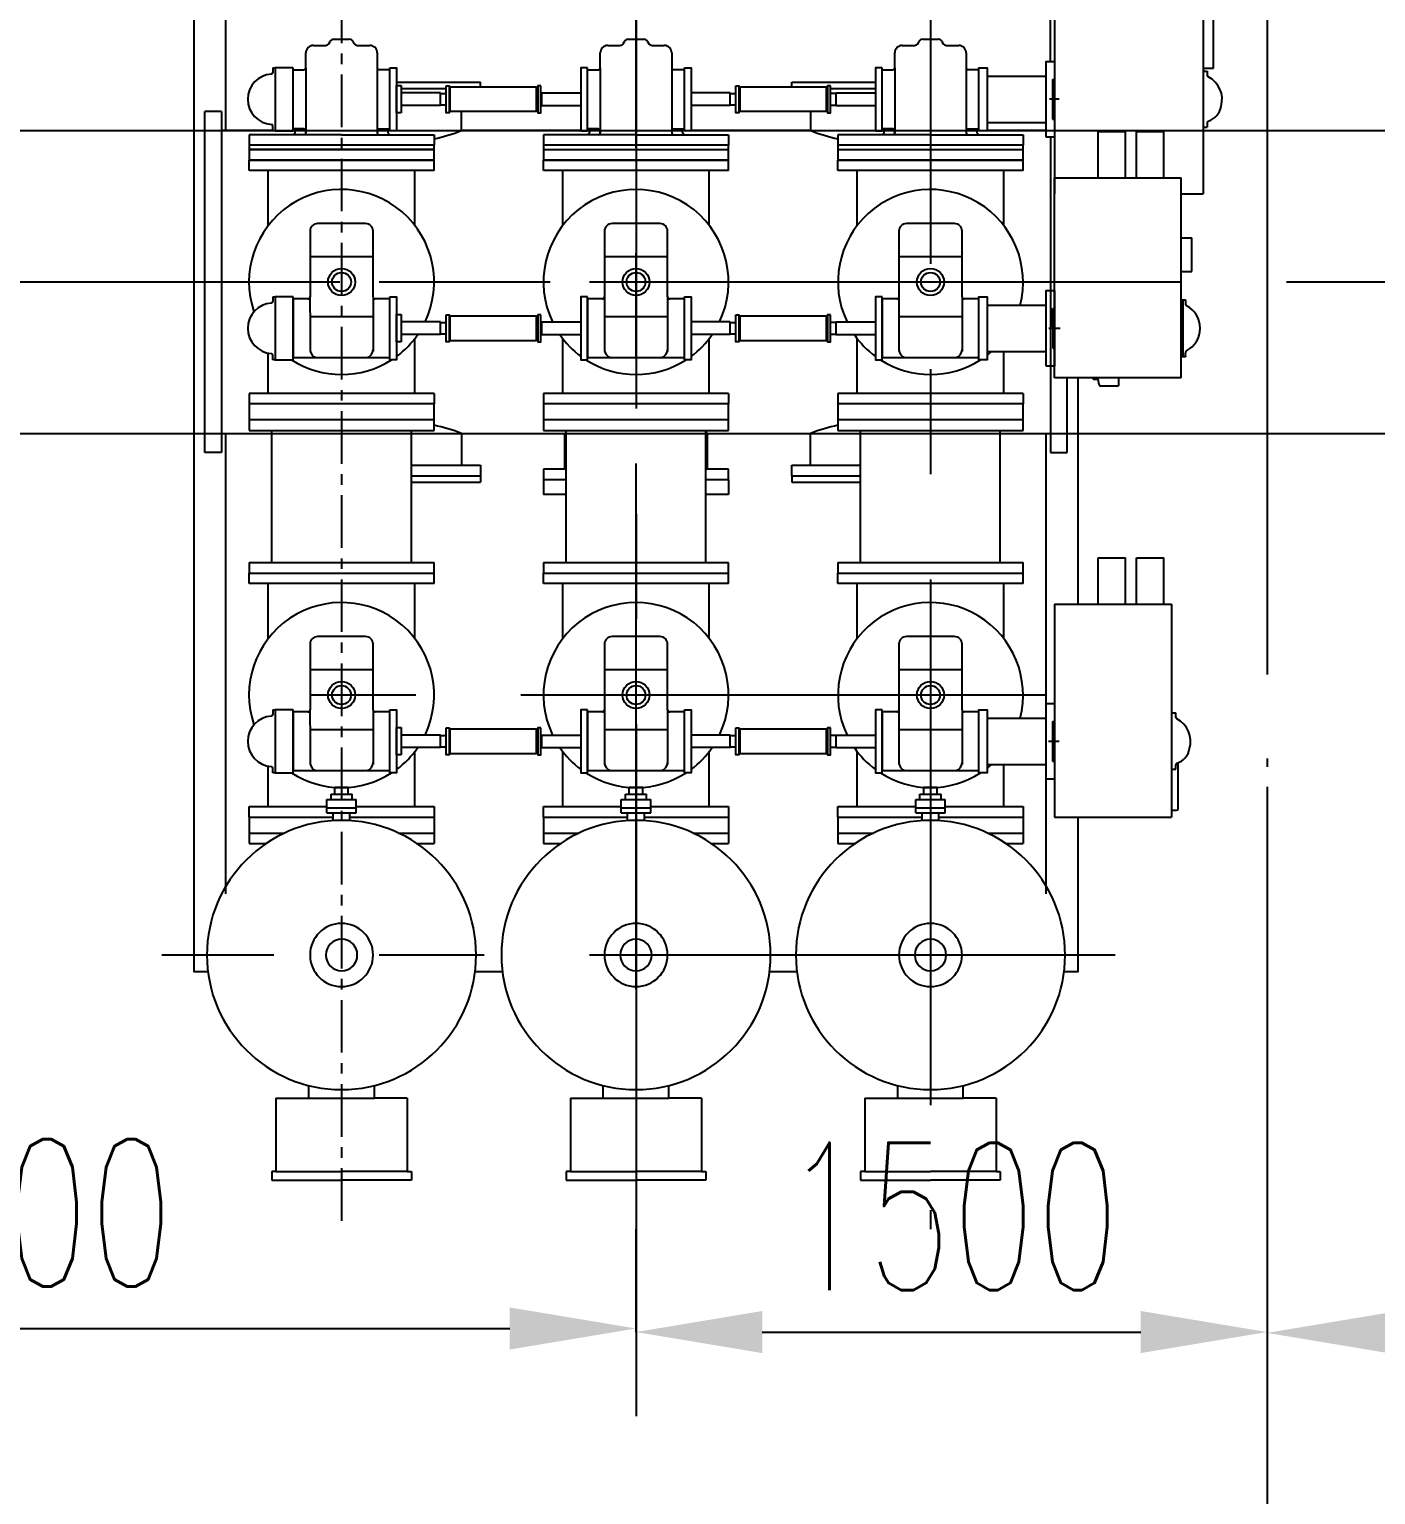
# Model space of a CAD drawing. Extents: x -61205 to 26665, y -81742 to 98141.
# Drawn here: x -16101 to -12901, y 62445 to 65928 of the extents above; entities that cross this region are included whole.
import ezdxf

# ---------------------------------------------------------------- set-up
doc = ezdxf.new("R2010")
doc.units = 0
doc.header["$LTSCALE"] = 1000
doc.header["$MEASUREMENT"] = 0
for name, pattern in [('CENTER', [2, 1.25, -0.25, 0.25, -0.25]), ('CENTER2', [1.125, 0.75, -0.125, 0.125, -0.125]), ('DOTE', [2.42, 2, -0.2, 0.02, -0.2]), ('G', [2, 1.25, -0.25, 0.25, -0.25])]:
    doc.linetypes.add(name, pattern=pattern)
doc.layers.get('0').update_dxf_attribs({"linetype": 'CONTINUOUS'})
doc.layers.get('DEFPOINTS').update_dxf_attribs({"linetype": 'CONTINUOUS'})
for name, color, linetype in [('01', 7, 'CONTINUOUS'), ('02', 1, 'CONTINUOUS'), ('05', 4, 'G'), ('09', 3, 'CONTINUOUS'), ('DOTE', 7, 'CENTER')]:
    doc.layers.add(name, color=color, linetype=linetype)
doc.styles.add('intecad', font='geditxt.shx', dxfattribs={"width": 0.667, "bigfont": 'hzfs_1.shx'})
doc.dimstyles.new('INTE$0', dxfattribs={"dimscale": 100, "dimtxt": 3.5, "dimasz": 3, "dimexe": 2, "dimexo": 0, "dimgap": 1, "dimtad": 1, "dimdsep": 46, "dimtxsty": 'intecad', "dimcen": 0, "dimclrd": 7, "dimclre": 7, "dimclrt": 6, "dimadec": 0, "dimazin": 2, "dimtp": 0.1, "dimtm": 0.1, "dimtfac": 0.71, "dimtix": 1, "dimtmove": 0, "dimatfit": 3, "dimfxl": 1, "dimlwd": -1, "dimlwe": -1, "dimarcsym": 0})

# ---------------------------------------------------------------- blocks, each defined once
blk = doc.blocks.new('*D234')
at = {"layer": '09', "color": 7, "transparency": 16777216}
for p, q in [((-13159, 64127.7), (-13159, 62631.3)), ((-14659, 63947.3), (-14659, 62631.3)), ((-14359, 62831.3), (-13459, 62831.3))]:
    blk.add_line(p, q, dxfattribs=at)
for points in [[(-14359, 62881.3), (-14359, 62781.3), (-14659, 62831.3)], [(-13459, 62881.3), (-13459, 62781.3), (-13159, 62831.3)]]:
    blk.add_solid(points, dxfattribs=at)
at = {"layer": 'DEFPOINTS', "color": 0, "transparency": 16777216}
for p in [(-13159, 64127.7, 0), (-14659, 63947.3, 0), (-13159, 62831.3)]:
    blk.add_point(p, dxfattribs=at)
at = {"layer": '09', "color": 6, "transparency": 16777216, "insert": (-13909, 63106.3), "char_height": 350, "attachment_point": 5, "style": 'intecad'}
blk.add_mtext('1500', dxfattribs=at)
blk = doc.blocks.new('*D235')
at = {"layer": '09', "color": 7, "transparency": 16777216}
for p, q in [((-17659, 64127.7), (-17659, 62639.8)), ((-14659, 63947.3), (-14659, 62639.8)), ((-17359, 62839.8), (-14959, 62839.8))]:
    blk.add_line(p, q, dxfattribs=at)
for points in [[(-17359, 62889.8), (-17359, 62789.8), (-17659, 62839.8)], [(-14959, 62889.8), (-14959, 62789.8), (-14659, 62839.8)]]:
    blk.add_solid(points, dxfattribs=at)
at = {"layer": 'DEFPOINTS', "color": 0, "transparency": 16777216}
for p in [(-17659, 64127.7, 0), (-14659, 63947.3, 0), (-14659, 62839.8)]:
    blk.add_point(p, dxfattribs=at)
at = {"layer": '09', "color": 6, "transparency": 16777216, "insert": (-16159, 63114.8), "char_height": 350, "attachment_point": 5, "style": 'intecad'}
blk.add_mtext('3000', dxfattribs=at)
blk = doc.blocks.new('连接架1')
at = {"layer": '01'}
for p, q in [((-55, -20), (-55, -160)), ((55, -20), (55, -160))]:
    blk.add_line(p, q, dxfattribs=at)
for points in [[(-75, 0), (75, 0), (75, -20), (-75, -20)], [(-90, -160), (90, -160), (90, -180), (-90, -180)]]:
    blk.add_lwpolyline(points, close=True, dxfattribs=at)
blk = doc.blocks.new('轴连装配511125015H01')
at = {"layer": '01'}
for p, q in [((-29.5, -215), (-29.5, -10)), ((-29.5, -10), (29.5, -10)), ((-28.5, -7), (-28.5, -10)), ((28.5, -10), (28.5, -7)), ((29.5, -10), (29.5, -215)), ((-29.5, -215), (29.5, -215)), ((-28.5, -218), (-28.5, -215)), ((28.5, -215), (28.5, -218))]:
    blk.add_line(p, q, dxfattribs=at)
for points in [[(32, 0), (32, -7), (-32, -7), (-32, 0)], [(32, -225), (32, -218), (-32, -218), (-32, -225)]]:
    blk.add_lwpolyline(points, close=True, dxfattribs=at)
blk = doc.blocks.new('普通接地电动机构2')
at = {"layer": '01', "ltscale": 10}
for p, q in [((326, 0), (-180, 0)), ((-180, 0), (-180, -278)), ((-47, 5), (-47, 0)), ((47, 5), (-47, 5)), ((47, 5), (47, 0)), ((326, 0), (326, -278)), ((326, 0), (326, -278))]:
    blk.add_line(p, q, dxfattribs=at)
at = {"layer": '01'}
for p, q in [((326, -103.8), (436, -103.8)), ((436, -103.8), (436, -168.8)), ((326, -168.8), (436, -168.8)), ((326, -194.6), (436, -194.6)), ((436, -194.6), (436, -259.6)), ((326, -278), (-180, -278)), ((-163.9, -278), (-163.9, -290)), ((-163.9, -278), (-163.9, -290)), ((-156.9, -278), (-163.9, -278)), ((-80.3, -278), (-156.9, -278)), ((-66.5, -278.1), (-66.5, -288.1)), ((68, -278.1), (68, -288.1)), ((326, -259.6), (436, -259.6)), ((-159.9, -294), (-50.7, -294)), ((-66.5, -288.1), (-55.5, -288.1)), ((57.1, -288.1), (68, -288.1))]:
    blk.add_line(p, q, dxfattribs=at)
for centre, radius, start, end in [((-159.9, -290), 4, 180, 270), ((-55.5, -292.1), 4, 26.9444, 90), ((-10.7, -278.1), 43, 196.4381, 261.6634), ((0, -263.1), 60, 253.5961, 333.0556), ((57.1, -292.1), 4, 90, 153.0556)]:
    blk.add_arc(centre, radius, start, end, dxfattribs=at)
at = {"layer": '05', "color": 1, "linetype": 'CENTER2', "lineweight": -3}
blk.add_line((0, -11), (0, 14.5), dxfattribs=at)
blk = doc.blocks.new('分合指示罩')
at = {"layer": '01'}
for p, q in [((-75, 5), (-63.9, 5)), ((-75, 0), (-75, 5)), ((75, 0), (-75, 0)), ((75, 5), (63.9, 5)), ((75, 5), (75, 0))]:
    blk.add_line(p, q, dxfattribs=at)
for centre, radius, start, end in [((0, 5), 60, 3.5833, 176.4167), ((-63.9, 9), 4, 270, 356.4167), ((63.9, 9), 4, 183.5833, 270)]:
    blk.add_arc(centre, radius, start, end, dxfattribs=at)
blk = doc.blocks.new('户内倒装PT俯视图')
at = {"layer": '01'}
for p, q in [((-515, 166), (-535, 166)), ((-535, 166), (-535, 0)), ((-515, 156), (-515, 166)), ((-515, 156), (-515, 0)), ((-340, 156), (-515, 156)), ((-340, 156), (-340, 78)), ((-340, -78), (-340, 78)), ((-340, 78), (-310.3, 78)), ((338, -35), (338, 35)), ((338, 35), (350, 35)), ((350, -35), (350, 35)), ((350, 35), (370, 35)), ((370, -35), (370, 35)), ((-535, -166), (-535, 0)), ((-515, -156), (-515, 0)), ((319.4, 20), (338, 20)), ((370, 25), (382, 25)), ((382, -25), (382, 25)), ((382, 16), (399, 16)), ((399, -16), (399, 16)), ((319.4, -20), (338, -20)), ((370, -25), (382, -25)), ((382, -16), (399, -16)), ((338, -35), (350, -35)), ((350, -35), (370, -35)), ((-340, -156), (-340, -78)), ((-340, -78), (-310.3, -78)), ((-515, -166), (-535, -166)), ((-515, -156), (-515, -166)), ((-340, -156), (-515, -156))]:
    blk.add_line(p, q, dxfattribs=at)
for radius in [320, 75, 37.5]:
    blk.add_circle((0, 0), radius, dxfattribs=at)
blk = doc.blocks.new('接地开关底座2')
at = {"layer": '01'}
for p, q in [((190.3, 277.5), (192.9, 282)), ((201.6, 287), (220, 287)), ((220, 287), (238.4, 287)), ((247.1, 282), (249.7, 277.5)), ((135, 219), (135, 254.5)), ((153, 272.5), (181.7, 272.5)), ((258.3, 272.5), (287, 272.5)), ((305, 254.5), (305, 219)), ((105, 74.5), (105, 214.5)), ((105, 214.5), (131, 214.5)), ((135, 219), (135, 66)), ((305, 219), (305, 66)), ((335, 214.5), (309, 214.5)), ((335, 74.5), (335, 214.5)), ((131, 74.5), (105, 74.5)), ((309, 74.5), (335, 74.5)), ((0, 60), (0, 35)), ((220, 60), (0, 60)), ((0, 35), (0, 0)), ((440, 35), (0, 35)), ((135, 66), (135, 64)), ((220, 60), (440, 60)), ((305, 66), (305, 64)), ((440, 60), (440, 35)), ((440, 0), (440, 35)), ((0, 0), (440, 0))]:
    blk.add_line(p, q, dxfattribs=at)
for centre, radius, start, end in [((201.6, 277), 10, 90, 150.2057), ((238.4, 277), 10, 29.7943, 90), ((153, 254.5), 18, 90, 180), ((181.7, 282.5), 10, 270, 330.2057), ((258.3, 282.5), 10, 209.7943, 270), ((287, 254.5), 18, 0, 90), ((131, 218.5), 4, 270, 0), ((309, 218.5), 4, 180, 270), ((102.2, 67.2), 7.75, 290.7723, 69.2277), ((124.1, 66), 10.9, 357.1975, 50.7274), ((315.9, 66), 10.9, 129.2726, 182.8025), ((337.8, 67.2), 7.75, 110.7723, 249.2277), ((131, 64), 4, 270, 0), ((309, 64), 4, 180, 270)]:
    blk.add_arc(centre, radius, start, end, dxfattribs=at)
at = {"layer": 'DEFPOINTS', "color": 7, "linetype": 'ByBlock'}
for p in [(135, 171.6), (305, 171.6)]:
    blk.add_point(p, dxfattribs=at)
blk = doc.blocks.new('角隔CJK机构2')
at = {"layer": '01'}
for p, q in [((-118, 0), (358, 0)), ((0, 4.5), (-47, 4.5)), ((-47, 4.5), (-47, 0)), ((0, 4.5), (47, 4.5)), ((47, 4.5), (21, 4.5)), ((47, 4.5), (47, 0)), ((358, 0), (358, -301)), ((-118, -301), (-118, 0)), ((-47, 0), (-47.5, 0)), ((47, 0), (47.5, 0)), ((-132.4, -105.1), (-123.7, -104.3)), ((-121, -91.9), (-121, -101.3)), ((-121, -91.9), (-119, -91.9)), ((-121, -91.9), (-121, -101.3)), ((-121, -94.9), (-121, -92.4)), ((-119, -91.9), (-118, -91.9)), ((358, -103.8), (468, -103.8)), ((468, -103.8), (468, -168.8)), ((-137, -110.1), (-137, -151.9)), ((-118, -151.9), (-137, -151.9)), ((358, -168.8), (468, -168.8)), ((358, -194.6), (468, -194.6)), ((468, -194.6), (468, -259.6)), ((358, -259.6), (468, -259.6)), ((-118, -301), (358, -301)), ((-68, -311), (-68, -301)), ((-68, -306), (68, -306)), ((-66.5, -311), (-68, -311)), ((-66.5, -311), (-59.5, -311)), ((-57.1, -311), (-59.5, -311)), ((68, -311), (57.1, -311)), ((68, -301), (68, -311)), ((135, -301), (135, -326)), ((215, -301), (215, -326)), ((135, -326), (215, -326))]:
    blk.add_line(p, q, dxfattribs=at)
for centre, radius, start, end in [((-124, -101.3), 3, 275, 0), ((-132, -110.1), 5, 95, 180), ((-57.1, -315), 4, 26.9444, 90), ((0, -286), 60, 206.9444, 333.0556), ((57.1, -315), 4, 90, 153.0556)]:
    blk.add_arc(centre, radius, start, end, dxfattribs=at)
at = {"layer": '05'}
blk.add_line((0, 13.7), (0, -13.2), dxfattribs=at)
blk = doc.blocks.new('*D181')
at = {"layer": '09', "color": 7, "transparency": 16777216}
for p, q in [((-11659, 62829.4), (-11659, 63029.4)), ((-13159, 62831.3), (-13159, 62629.4)), ((-12859, 62829.4), (-11959, 62829.4))]:
    blk.add_line(p, q, dxfattribs=at)
for points in [[(-12859, 62879.4), (-12859, 62779.4), (-13159, 62829.4)], [(-11959, 62879.4), (-11959, 62779.4), (-11659, 62829.4)]]:
    blk.add_solid(points, dxfattribs=at)
at = {"layer": 'DEFPOINTS', "color": 0, "transparency": 16777216}
for p in [(-13159, 62831.3, 0), (-11659, 62829.4, 0), (-11659, 62829.4)]:
    blk.add_point(p, dxfattribs=at)
at = {"layer": '09', "color": 6, "transparency": 16777216, "insert": (-12409, 63104.4), "char_height": 350, "attachment_point": 5, "style": 'intecad'}
blk.add_mtext('1500', dxfattribs=at)

msp = doc.modelspace()

# ---------------------------------------------------------------- linework, layer by layer
at = {"layer": '01'}
for p, q in [((-13673.954, 65852.165, -0.001), (-13673.954, 66227.665, -0.001)), ((-13310.954, 66169.165, -0.001), (-13310.954, 65537.165, -0.001)), ((-15633.954, 65687.665, -0.001), (-15633.954, 66067.665, -0.001)), ((-13285.905, 65836.165, -0.001), (-13285.905, 65996.165, -0.001)), ((-15516.954, 65837.165, -0.001), (-15516.954, 65687.165, -0.001)), ((-15473.954, 65837.165, -0.001), (-15516.954, 65837.165, -0.001)), ((-15473.954, 65687.165, -0.001), (-15473.954, 65837.165, -0.001)), ((-13310.954, 65836.165, -0.001), (-13285.905, 65836.165, -0.001)), ((-13310.875, 65828.622, -0.001), (-13300.875, 65828.622, -0.001)), ((-13300.875, 65828.622, -0.001), (-13300.875, 65819.218, -0.001)), ((-15227.954, 65803.103, -0.001), (-15028.954, 65803.103, -0.001)), ((-15227.954, 65729.665, -0.001), (-15227.954, 65794.665, -0.001)), ((-15227.954, 65794.665, -0.001), (-15216.954, 65794.665, -0.001)), ((-15216.954, 65794.665, -0.001), (-15216.954, 65729.665, -0.001)), ((-15216.954, 65788.103, -0.001), (-15110.454, 65788.103, -0.001)), ((-15123.954, 65777.165, -0.001), (-15216.954, 65777.165, -0.001)), ((-15123.954, 65747.165, -0.001), (-15123.954, 65777.165, -0.001)), ((-15123.954, 65776.165, -0.001), (-15110.454, 65776.165, -0.001)), ((-15123.954, 65748.165, -0.001), (-15123.954, 65776.165, -0.001)), ((-15028.954, 65791.665, -0.001), (-15028.954, 65803.103, -0.001)), ((-14882.954, 65776.165, -0.001), (-14885.454, 65776.165, -0.001)), ((-14882.954, 65777.165, -0.001), (-14789.954, 65777.165, -0.001)), ((-14882.954, 65747.165, -0.001), (-14882.954, 65777.165, -0.001)), ((-14882.954, 65748.165, -0.001), (-14882.954, 65776.165, -0.001)), ((-14434.954, 65777.165, -0.001), (-14527.954, 65777.165, -0.001)), ((-14434.954, 65747.165, -0.001), (-14434.954, 65777.165, -0.001)), ((-14434.954, 65776.165, -0.001), (-14421.454, 65776.165, -0.001)), ((-14434.954, 65748.165, -0.001), (-14434.954, 65776.165, -0.001)), ((-14288.954, 65803.103, -0.001), (-14089.954, 65803.103, -0.001)), ((-14288.954, 65791.665, -0.001), (-14288.954, 65803.103, -0.001)), ((-14196.454, 65788.103, -0.001), (-14089.954, 65788.103, -0.001)), ((-14182.954, 65776.165, -0.001), (-14196.454, 65776.165, -0.001)), ((-14182.954, 65777.165, -0.001), (-14089.954, 65777.165, -0.001)), ((-14182.954, 65747.165, -0.001), (-14182.954, 65777.165, -0.001)), ((-14182.954, 65748.165, -0.001), (-14182.954, 65776.165, -0.001)), ((-15123.954, 65747.165, -0.001), (-15216.954, 65747.165, -0.001)), ((-15110.454, 65748.165, -0.001), (-15123.954, 65748.165, -0.001)), ((-14885.454, 65748.165, -0.001), (-14882.954, 65748.165, -0.001)), ((-14882.954, 65747.165, -0.001), (-14789.954, 65747.165, -0.001)), ((-14434.954, 65747.165, -0.001), (-14527.954, 65747.165, -0.001)), ((-14421.454, 65748.165, -0.001), (-14434.954, 65748.165, -0.001)), ((-14196.454, 65748.165, -0.001), (-14182.954, 65748.165, -0.001)), ((-14182.954, 65747.165, -0.001), (-14089.954, 65747.165, -0.001)), ((-15643.954, 65732.665, -0.001), (-15683.954, 65732.665, -0.001)), ((-15683.954, 64922.665, -0.001), (-15683.954, 65732.665, -0.001)), ((-15643.954, 65732.665, -0.001), (-15643.954, 64922.665, -0.001)), ((-15216.954, 65729.665, -0.001), (-15227.954, 65729.665, -0.001)), ((-15073.954, 65687.665, -0.001), (-15073.954, 65732.665, -0.001)), ((-14243.954, 65732.665, -0.001), (-14243.954, 65687.665, -0.001)), ((-13300.875, 65706.655, -0.001), (-13300.875, 65695.708, -0.001)), ((-32554.954, 65687.665, -0.001), (-7608.954, 65687.665, -0.001)), ((-15521.954, 65687.665, -0.001), (-15643.954, 65687.665, -0.001)), ((-15516.954, 65687.165, -0.001), (-15473.954, 65687.165, -0.001)), ((-15469.454, 65687.665, -0.001), (-15473.954, 65687.665, -0.001)), ((-14789.954, 65687.665, -0.001), (-15073.954, 65687.665, -0.001)), ((-14769.454, 65687.665, -0.001), (-14773.954, 65687.665, -0.001)), ((-14543.954, 65687.665, -0.001), (-14548.454, 65687.665, -0.001)), ((-14243.954, 65687.665, -0.001), (-14527.954, 65687.665, -0.001)), ((-13683.954, 65687.665, -0.001), (-13823.954, 65687.665, -0.001)), ((-13673.954, 65672.165, -0.001), (-13673.954, 64922.665, -0.001)), ((-13310.875, 65695.708, -0.001), (-13300.875, 65695.708, -0.001)), ((-15578.954, 65642.665, -0.001), (-15138.954, 65642.665, -0.001)), ((-15138.954, 65642.665, -0.001), (-15578.954, 65642.665, -0.001)), ((-14878.954, 65642.665, -0.001), (-14438.954, 65642.665, -0.001)), ((-14178.954, 65642.665, -0.001), (-13738.954, 65642.665, -0.001)), ((-15138.954, 65617.665, -0.001), (-15578.954, 65617.665, -0.001)), ((-15578.954, 65617.665, -0.001), (-15138.954, 65617.665, -0.001)), ((-15578.954, 65592.665, -0.001), (-15578.954, 65617.665, -0.001)), ((-15138.954, 65592.665, -0.001), (-15138.954, 65617.665, -0.001)), ((-14438.954, 65617.665, -0.001), (-14878.954, 65617.665, -0.001)), ((-14878.954, 65617.665, -0.001), (-14438.954, 65617.665, -0.001)), ((-14878.954, 65592.665, -0.001), (-14878.954, 65617.665, -0.001)), ((-14438.954, 65592.665, -0.001), (-14438.954, 65617.665, -0.001)), ((-13738.954, 65617.665, -0.001), (-14178.954, 65617.665, -0.001)), ((-14178.954, 65617.665, -0.001), (-13738.954, 65617.665, -0.001)), ((-14178.954, 65592.665, -0.001), (-14178.954, 65617.665, -0.001)), ((-13738.954, 65592.665, -0.001), (-13738.954, 65617.665, -0.001)), ((-15138.954, 65592.665, -0.001), (-15578.954, 65592.665, -0.001)), ((-15533.154, 65462.031, -0.001), (-15533.154, 65592.665, -0.001)), ((-15184.754, 65462.031, -0.001), (-15184.754, 65592.665, -0.001)), ((-14438.954, 65592.665, -0.001), (-14878.954, 65592.665, -0.001)), ((-14833.154, 65462.031, -0.001), (-14833.154, 65592.665, -0.001)), ((-14484.754, 65462.031, -0.001), (-14484.754, 65592.665, -0.001)), ((-13738.954, 65592.665, -0.001), (-14178.954, 65592.665, -0.001)), ((-14133.154, 65462.031, -0.001), (-14133.154, 65592.665, -0.001)), ((-13784.754, 65462.031, -0.001), (-13784.754, 65592.665, -0.001)), ((-15301.954, 65466.665, -0.001), (-15415.954, 65466.665, -0.001)), ((-14601.954, 65466.665, -0.001), (-14715.954, 65466.665, -0.001)), ((-13901.954, 65466.665, -0.001), (-14015.954, 65466.665, -0.001)), ((-15433.954, 65448.665, -0.001), (-15433.954, 65292.665, -0.001)), ((-15283.954, 65292.665, -0.001), (-15283.954, 65448.665, -0.001)), ((-14733.954, 65448.665, -0.001), (-14733.954, 65292.665, -0.001)), ((-14583.954, 65292.665, -0.001), (-14583.954, 65448.665, -0.001)), ((-14033.954, 65448.665, -0.001), (-14033.954, 65292.665, -0.001)), ((-13883.954, 65292.665, -0.001), (-13883.954, 65448.665, -0.001)), ((-15433.954, 65388.657, -0.001), (-15283.954, 65388.657, -0.001)), ((-14733.954, 65388.657, -0.001), (-14583.954, 65388.657, -0.001)), ((-14033.954, 65388.657, -0.001), (-13883.954, 65388.657, -0.001)), ((-15516.954, 65292.665, -0.001), (-15516.954, 65142.665, -0.001)), ((-15473.954, 65292.665, -0.001), (-15516.954, 65292.665, -0.001)), ((-15473.954, 65142.665, -0.001), (-15473.954, 65292.665, -0.001)), ((-15473.954, 65287.665, -0.001), (-15473.954, 65147.665, -0.001)), ((-15438.954, 65287.665, -0.001), (-15473.954, 65287.665, -0.001)), ((-15433.968, 65292.292, -0.001), (-15433.954, 65217.665, -0.001)), ((-15283.94, 65292.292, -0.001), (-15283.954, 65217.665, -0.001)), ((-15243.954, 65287.665, -0.001), (-15278.954, 65287.665, -0.001)), ((-15243.954, 65143.165, -0.001), (-15243.954, 65287.665, -0.001)), ((-14773.954, 65287.665, -0.001), (-14773.954, 65147.665, -0.001)), ((-14738.954, 65287.665, -0.001), (-14773.954, 65287.665, -0.001)), ((-14733.968, 65292.292, -0.001), (-14733.954, 65217.665, -0.001)), ((-14583.94, 65292.292, -0.001), (-14583.954, 65217.665, -0.001)), ((-14543.954, 65287.665, -0.001), (-14578.954, 65287.665, -0.001)), ((-14543.954, 65143.165, -0.001), (-14543.954, 65287.665, -0.001)), ((-14073.954, 65287.665, -0.001), (-14073.954, 65147.665, -0.001)), ((-14038.954, 65287.665, -0.001), (-14073.954, 65287.665, -0.001)), ((-14033.968, 65292.292, -0.001), (-14033.954, 65217.665, -0.001)), ((-13883.94, 65292.292, -0.001), (-13883.954, 65217.665, -0.001)), ((-13843.954, 65287.665, -0.001), (-13878.954, 65287.665, -0.001)), ((-13843.954, 65143.165, -0.001), (-13843.954, 65287.665, -0.001)), ((-15433.954, 65217.665, -0.001), (-15433.954, 65162.665, -0.001)), ((-15433.909, 65245.855, -0.001), (-15283.999, 65245.683, -0.001)), ((-15283.954, 65217.665, -0.001), (-15283.954, 65162.665, -0.001)), ((-15227.954, 65250.165, -0.001), (-15216.954, 65250.165, -0.001)), ((-15227.954, 65185.165, -0.001), (-15227.954, 65250.165, -0.001)), ((-15216.954, 65250.165, -0.001), (-15216.954, 65185.165, -0.001)), ((-15123.954, 65232.665, -0.001), (-15216.954, 65232.665, -0.001)), ((-15123.954, 65202.665, -0.001), (-15123.954, 65232.665, -0.001)), ((-15123.954, 65203.665, -0.001), (-15123.954, 65231.665, -0.001)), ((-15123.954, 65231.665, -0.001), (-15110.454, 65231.665, -0.001)), ((-14882.954, 65231.665, -0.001), (-14885.454, 65231.665, -0.001)), ((-14882.954, 65232.665, -0.001), (-14789.954, 65232.665, -0.001)), ((-14882.954, 65202.665, -0.001), (-14882.954, 65232.665, -0.001)), ((-14882.954, 65203.665, -0.001), (-14882.954, 65231.665, -0.001)), ((-14733.954, 65217.665, -0.001), (-14733.954, 65162.665, -0.001)), ((-14733.909, 65245.855, -0.001), (-14583.999, 65245.683, -0.001)), ((-14583.954, 65217.665, -0.001), (-14583.954, 65162.665, -0.001)), ((-14434.954, 65232.665, -0.001), (-14527.954, 65232.665, -0.001)), ((-14434.954, 65202.665, -0.001), (-14434.954, 65232.665, -0.001)), ((-14434.954, 65231.665, -0.001), (-14421.454, 65231.665, -0.001)), ((-14434.954, 65203.665, -0.001), (-14434.954, 65231.665, -0.001)), ((-14182.954, 65231.665, -0.001), (-14196.454, 65231.665, -0.001)), ((-14182.954, 65202.665, -0.001), (-14182.954, 65232.665, -0.001)), ((-14182.954, 65232.665, -0.001), (-14089.954, 65232.665, -0.001)), ((-14182.954, 65203.665, -0.001), (-14182.954, 65231.665, -0.001)), ((-14033.954, 65217.665, -0.001), (-14033.954, 65162.665, -0.001)), ((-14033.909, 65245.855, -0.001), (-13883.999, 65245.683, -0.001)), ((-13883.954, 65217.665, -0.001), (-13883.954, 65162.665, -0.001)), ((-15216.954, 65185.165, -0.001), (-15227.954, 65185.165, -0.001)), ((-15123.954, 65202.665, -0.001), (-15216.954, 65202.665, -0.001)), ((-15184.754, 65062.665, -0.001), (-15184.754, 65193.298, -0.001)), ((-15110.454, 65203.665, -0.001), (-15123.954, 65203.665, -0.001)), ((-14885.454, 65203.665, -0.001), (-14882.954, 65203.665, -0.001)), ((-14882.954, 65202.665, -0.001), (-14789.954, 65202.665, -0.001)), ((-14833.154, 65062.665, -0.001), (-14833.154, 65193.298, -0.001)), ((-14434.954, 65202.665, -0.001), (-14527.954, 65202.665, -0.001)), ((-14484.754, 65062.665, -0.001), (-14484.754, 65193.298, -0.001)), ((-14421.454, 65203.665, -0.001), (-14434.954, 65203.665, -0.001)), ((-14196.454, 65203.665, -0.001), (-14182.954, 65203.665, -0.001)), ((-14182.954, 65202.665, -0.001), (-14089.954, 65202.665, -0.001)), ((-14133.154, 65062.665, -0.001), (-14133.154, 65193.298, -0.001)), ((-15533.154, 65062.665, -0.001), (-15533.154, 65158.72, -0.001)), ((-15243.954, 65147.665, -0.001), (-15473.954, 65147.665, -0.001)), ((-14543.954, 65147.665, -0.001), (-14773.954, 65147.665, -0.001)), ((-13843.954, 65147.665, -0.001), (-14073.954, 65147.665, -0.001)), ((-13784.754, 65062.665, -0.001), (-13784.754, 65162.665, -0.001)), ((-15516.954, 65142.665, -0.001), (-15473.954, 65142.665, -0.001)), ((-13633.954, 64922.665, -0.001), (-13633.954, 65099.665, -0.001)), ((-15578.954, 65062.665, -0.001), (-15578.954, 65037.665, -0.001)), ((-15138.954, 65062.665, -0.001), (-15578.954, 65062.665, -0.001)), ((-15138.954, 65062.665, -0.001), (-15138.954, 65037.665, -0.001)), ((-14878.954, 65062.665, -0.001), (-14878.954, 65037.665, -0.001)), ((-14438.954, 65062.665, -0.001), (-14878.954, 65062.665, -0.001)), ((-14438.954, 65062.665, -0.001), (-14438.954, 65037.665, -0.001)), ((-13738.954, 65062.665, -0.001), (-14178.954, 65062.665, -0.001)), ((-14178.954, 65062.665, -0.001), (-14178.954, 65037.665, -0.001)), ((-13738.954, 65062.665, -0.001), (-13738.954, 65037.665, -0.001)), ((-15578.954, 65037.665, -0.001), (-15578.954, 64999.665, -0.001)), ((-15138.954, 65037.665, -0.001), (-15578.954, 65037.665, -0.001)), ((-15138.954, 64999.665, -0.001), (-15138.954, 65037.665, -0.001)), ((-14878.954, 65037.665, -0.001), (-14878.954, 64999.665, -0.001)), ((-14438.954, 65037.665, -0.001), (-14878.954, 65037.665, -0.001)), ((-14438.954, 64999.665, -0.001), (-14438.954, 65037.665, -0.001)), ((-13738.954, 65037.665, -0.001), (-14178.954, 65037.665, -0.001)), ((-14178.954, 65037.665, -0.001), (-14178.954, 64999.665, -0.001)), ((-13738.954, 64999.665, -0.001), (-13738.954, 65037.665, -0.001)), ((-15578.954, 64999.665, -0.001), (-15578.954, 64974.665, -0.001)), ((-15138.954, 64999.665, -0.001), (-15578.954, 64999.665, -0.001)), ((-15578.954, 64974.665, -0.001), (-15138.954, 64974.665, -0.001)), ((-15138.954, 64974.665, -0.001), (-15138.954, 64999.665, -0.001)), ((-14878.954, 64999.665, -0.001), (-14878.954, 64974.665, -0.001)), ((-14438.954, 64999.665, -0.001), (-14878.954, 64999.665, -0.001)), ((-14878.954, 64974.665, -0.001), (-14438.954, 64974.665, -0.001)), ((-14438.954, 64974.665, -0.001), (-14438.954, 64999.665, -0.001)), ((-13738.954, 64999.665, -0.001), (-14178.954, 64999.665, -0.001)), ((-14178.954, 64999.665, -0.001), (-14178.954, 64974.665, -0.001)), ((-14178.954, 64974.665, -0.001), (-13738.954, 64974.665, -0.001)), ((-13738.954, 64974.665, -0.001), (-13738.954, 64999.665, -0.001)), ((-32329.981, 64967.665, 0.006), (-7385.954, 64967.341, 0.002)), ((-15643.954, 64967.665, -0.001), (-15524.954, 64967.665, -0.001)), ((-15633.954, 63873.243, -0.001), (-15633.954, 64967.665, -0.001)), ((-15073.954, 64967.665, -0.001), (-15073.954, 64892.227, -0.001)), ((-15073.954, 64967.665, -0.001), (-14828.954, 64967.665, -0.001)), ((-14828.954, 64967.665, -0.001), (-14828.954, 64882.665, -0.001)), ((-14488.954, 64882.665, -0.001), (-14488.954, 64967.665, -0.001)), ((-14488.954, 64967.665, -0.001), (-14243.954, 64967.665, -0.001)), ((-14243.954, 64892.227, -0.001), (-14243.954, 64967.665, -0.001)), ((-13792.954, 64967.665, -0.001), (-13673.954, 64967.665, -0.001)), ((-13683.954, 63873.243, -0.001), (-13683.954, 64967.665, -0.001)), ((-15643.954, 64922.665, -0.001), (-15683.954, 64922.665, -0.001)), ((-13673.954, 64922.665, -0.001), (-13633.954, 64922.665, -0.001)), ((-15192.954, 64892.227, -0.001), (-15028.954, 64892.227, -0.001)), ((-15028.954, 64892.227, -0.001), (-15028.954, 64867.227, -0.001)), ((-14824.954, 64882.665, -0.001), (-14878.954, 64882.665, -0.001)), ((-14878.954, 64882.665, -0.001), (-14878.954, 64857.665, -0.001)), ((-14828.954, 64887.665, -0.001), (-14828.954, 64882.665, -0.001)), ((-14438.954, 64882.665, -0.001), (-14492.954, 64882.665, -0.001)), ((-14488.954, 64882.665, -0.001), (-14488.954, 64887.665, -0.001)), ((-14438.954, 64857.665, -0.001), (-14438.954, 64882.665, -0.001)), ((-14288.954, 64892.227, -0.001), (-14124.954, 64892.227, -0.001)), ((-14288.954, 64867.227, -0.001), (-14288.954, 64892.227, -0.001)), ((-15192.954, 64867.227, -0.001), (-15028.954, 64867.227, -0.001)), ((-15192.954, 64852.227, -0.001), (-15028.954, 64852.227, -0.001)), ((-15028.954, 64867.227, -0.001), (-15028.954, 64852.227, -0.001)), ((-14824.954, 64857.665, -0.001), (-14878.954, 64857.665, -0.001)), ((-14878.954, 64857.665, -0.001), (-14878.954, 64822.665, -0.001)), ((-14438.954, 64857.665, -0.001), (-14492.954, 64857.665, -0.001)), ((-14438.954, 64857.665, -0.001), (-14438.954, 64822.665, -0.001)), ((-14288.954, 64867.227, -0.001), (-14124.954, 64867.227, -0.001)), ((-14288.954, 64867.227, -0.001), (-14288.954, 64852.227, -0.001)), ((-14288.954, 64852.227, -0.001), (-14124.954, 64852.227, -0.001)), ((-14824.954, 64822.665, -0.001), (-14878.954, 64822.665, -0.001)), ((-14438.954, 64822.665, -0.001), (-14492.954, 64822.665, -0.001)), ((-15578.954, 64660.727, -0.001), (-15578.954, 64635.727, -0.001)), ((-15578.954, 64660.727, -0.001), (-15138.954, 64660.727, -0.001)), ((-15138.954, 64635.727, -0.001), (-15138.954, 64660.727, -0.001)), ((-14878.954, 64660.727, -0.001), (-14878.954, 64635.727, -0.001)), ((-14878.954, 64660.727, -0.001), (-14438.954, 64660.727, -0.001)), ((-14438.954, 64635.727, -0.001), (-14438.954, 64660.727, -0.001)), ((-14178.954, 64660.727, -0.001), (-13738.954, 64660.727, -0.001)), ((-14178.954, 64660.727, -0.001), (-14178.954, 64635.727, -0.001)), ((-13738.954, 64635.727, -0.001), (-13738.954, 64660.727, -0.001)), ((-15578.954, 64610.727, -0.001), (-15578.954, 64635.727, -0.001)), ((-15578.954, 64635.727, -0.001), (-15138.954, 64635.727, -0.001)), ((-15138.954, 64610.727, -0.001), (-15138.954, 64635.727, -0.001)), ((-14878.954, 64610.727, -0.001), (-14878.954, 64635.727, -0.001)), ((-14878.954, 64635.727, -0.001), (-14438.954, 64635.727, -0.001)), ((-14438.954, 64610.727, -0.001), (-14438.954, 64635.727, -0.001)), ((-14178.954, 64635.727, -0.001), (-13738.954, 64635.727, -0.001)), ((-14178.954, 64610.727, -0.001), (-14178.954, 64635.727, -0.001)), ((-13738.954, 64610.727, -0.001), (-13738.954, 64635.727, -0.001)), ((-15358.954, 64610.727, -0.001), (-15578.954, 64610.727, -0.001)), ((-15533.154, 64480.093, -0.001), (-15533.154, 64610.727, -0.001)), ((-15138.954, 64610.727, -0.001), (-15358.954, 64610.727, -0.001)), ((-15184.754, 64480.093, -0.001), (-15184.754, 64610.727, -0.001)), ((-14658.954, 64610.727, -0.001), (-14878.954, 64610.727, -0.001)), ((-14833.154, 64480.093, -0.001), (-14833.154, 64610.727, -0.001)), ((-14438.954, 64610.727, -0.001), (-14658.954, 64610.727, -0.001)), ((-14484.754, 64480.093, -0.001), (-14484.754, 64610.727, -0.001)), ((-13958.954, 64610.727, -0.001), (-14178.954, 64610.727, -0.001)), ((-14133.154, 64480.093, -0.001), (-14133.154, 64610.727, -0.001)), ((-13738.954, 64610.727, -0.001), (-13958.954, 64610.727, -0.001)), ((-13784.754, 64480.093, -0.001), (-13784.754, 64610.727, -0.001)), ((-15301.954, 64484.727, -0.001), (-15415.954, 64484.727, -0.001)), ((-14601.954, 64484.727, -0.001), (-14715.954, 64484.727, -0.001)), ((-13901.954, 64484.727, -0.001), (-14015.954, 64484.727, -0.001)), ((-15433.954, 64466.727, -0.001), (-15433.954, 64310.727, -0.001)), ((-15283.954, 64310.727, -0.001), (-15283.954, 64466.727, -0.001)), ((-14733.954, 64466.727, -0.001), (-14733.954, 64310.727, -0.001)), ((-14583.954, 64310.727, -0.001), (-14583.954, 64466.727, -0.001)), ((-14033.954, 64466.727, -0.001), (-14033.954, 64310.727, -0.001)), ((-13883.954, 64310.727, -0.001), (-13883.954, 64466.727, -0.001)), ((-15433.954, 64406.719, -0.001), (-15283.954, 64406.719, -0.001)), ((-14733.954, 64406.719, -0.001), (-14583.954, 64406.719, -0.001)), ((-14033.954, 64406.719, -0.001), (-13883.954, 64406.719, -0.001)), ((-15516.954, 64310.727, -0.001), (-15516.954, 64160.727, -0.001)), ((-15473.954, 64310.727, -0.001), (-15516.954, 64310.727, -0.001)), ((-15473.954, 64160.727, -0.001), (-15473.954, 64310.727, -0.001)), ((-15433.968, 64310.354, -0.001), (-15433.954, 64235.727, -0.001)), ((-15283.94, 64310.354, -0.001), (-15283.954, 64235.727, -0.001)), ((-14733.968, 64310.354, -0.001), (-14733.954, 64235.727, -0.001)), ((-14583.94, 64310.354, -0.001), (-14583.954, 64235.727, -0.001)), ((-14033.968, 64310.354, -0.001), (-14033.954, 64235.727, -0.001)), ((-13883.94, 64310.354, -0.001), (-13883.954, 64235.727, -0.001)), ((-15473.954, 64305.727, -0.001), (-15473.954, 64165.727, -0.001)), ((-15438.954, 64305.727, -0.001), (-15473.954, 64305.727, -0.001)), ((-15243.954, 64305.727, -0.001), (-15278.954, 64305.727, -0.001)), ((-15243.954, 64161.227, -0.001), (-15243.954, 64305.727, -0.001)), ((-14773.954, 64305.727, -0.001), (-14773.954, 64165.727, -0.001)), ((-14738.954, 64305.727, -0.001), (-14773.954, 64305.727, -0.001)), ((-14543.954, 64305.727, -0.001), (-14578.954, 64305.727, -0.001)), ((-14543.954, 64161.227, -0.001), (-14543.954, 64305.727, -0.001)), ((-14073.954, 64305.727, -0.001), (-14073.954, 64165.727, -0.001)), ((-14038.954, 64305.727, -0.001), (-14073.954, 64305.727, -0.001)), ((-13843.954, 64305.727, -0.001), (-13878.954, 64305.727, -0.001)), ((-13843.954, 64161.227, -0.001), (-13843.954, 64305.727, -0.001)), ((-15433.909, 64263.916, -0.001), (-15283.999, 64263.745, -0.001)), ((-15227.954, 64268.227, -0.001), (-15216.954, 64268.227, -0.001)), ((-15227.954, 64203.227, -0.001), (-15227.954, 64268.227, -0.001)), ((-15216.954, 64268.227, -0.001), (-15216.954, 64203.227, -0.001)), ((-15123.954, 64250.727, -0.001), (-15216.954, 64250.727, -0.001)), ((-15123.954, 64220.727, -0.001), (-15123.954, 64250.727, -0.001)), ((-15123.954, 64221.727, -0.001), (-15123.954, 64249.727, -0.001)), ((-15123.954, 64249.727, -0.001), (-15110.454, 64249.727, -0.001)), ((-14882.954, 64249.727, -0.001), (-14885.454, 64249.727, -0.001)), ((-14882.954, 64250.727, -0.001), (-14789.954, 64250.727, -0.001)), ((-14882.954, 64220.727, -0.001), (-14882.954, 64250.727, -0.001)), ((-14882.954, 64221.727, -0.001), (-14882.954, 64249.727, -0.001)), ((-14733.909, 64263.916, -0.001), (-14583.999, 64263.745, -0.001)), ((-14434.954, 64250.727, -0.001), (-14527.954, 64250.727, -0.001)), ((-14434.954, 64220.727, -0.001), (-14434.954, 64250.727, -0.001)), ((-14434.954, 64249.727, -0.001), (-14421.454, 64249.727, -0.001)), ((-14434.954, 64221.727, -0.001), (-14434.954, 64249.727, -0.001)), ((-14182.954, 64249.727, -0.001), (-14196.454, 64249.727, -0.001)), ((-14182.954, 64220.727, -0.001), (-14182.954, 64250.727, -0.001)), ((-14182.954, 64250.727, -0.001), (-14089.954, 64250.727, -0.001)), ((-14182.954, 64221.727, -0.001), (-14182.954, 64249.727, -0.001)), ((-14033.909, 64263.916, -0.001), (-13883.999, 64263.745, -0.001)), ((-15433.954, 64235.727, -0.001), (-15433.954, 64180.727, -0.001)), ((-15283.954, 64235.727, -0.001), (-15283.954, 64180.727, -0.001)), ((-15123.954, 64220.727, -0.001), (-15216.954, 64220.727, -0.001)), ((-15184.754, 64080.727, -0.001), (-15184.754, 64211.36, -0.001)), ((-15110.454, 64221.727, -0.001), (-15123.954, 64221.727, -0.001)), ((-14885.454, 64221.727, -0.001), (-14882.954, 64221.727, -0.001)), ((-14882.954, 64220.727, -0.001), (-14789.954, 64220.727, -0.001)), ((-14833.154, 64080.727, -0.001), (-14833.154, 64211.36, -0.001)), ((-14733.954, 64235.727, -0.001), (-14733.954, 64180.727, -0.001)), ((-14583.954, 64235.727, -0.001), (-14583.954, 64180.727, -0.001)), ((-14434.954, 64220.727, -0.001), (-14527.954, 64220.727, -0.001)), ((-14484.754, 64080.727, -0.001), (-14484.754, 64211.36, -0.001)), ((-14421.454, 64221.727, -0.001), (-14434.954, 64221.727, -0.001)), ((-14196.454, 64221.727, -0.001), (-14182.954, 64221.727, -0.001)), ((-14182.954, 64220.727, -0.001), (-14089.954, 64220.727, -0.001)), ((-14133.154, 64080.727, -0.001), (-14133.154, 64211.36, -0.001)), ((-14033.954, 64235.727, -0.001), (-14033.954, 64180.727, -0.001)), ((-13883.954, 64235.727, -0.001), (-13883.954, 64180.727, -0.001)), ((-15533.154, 64080.727, -0.001), (-15533.154, 64176.781, -0.001)), ((-15216.954, 64203.227, -0.001), (-15227.954, 64203.227, -0.001)), ((-13784.754, 64080.727, -0.001), (-13784.754, 64180.727, -0.001)), ((-15516.954, 64160.727, -0.001), (-15473.954, 64160.727, -0.001)), ((-15243.954, 64165.727, -0.001), (-15473.954, 64165.727, -0.001)), ((-14543.954, 64165.727, -0.001), (-14773.954, 64165.727, -0.001)), ((-13843.954, 64165.727, -0.001), (-14073.954, 64165.727, -0.001)), ((-15578.954, 64055.727, -0.001), (-15578.954, 64080.727, -0.001)), ((-15578.954, 64080.727, -0.001), (-15393.954, 64080.727, -0.001)), ((-15323.954, 64080.727, -0.001), (-15138.954, 64080.727, -0.001)), ((-15138.954, 64080.727, -0.001), (-15138.954, 64055.727, -0.001)), ((-14878.954, 64055.727, -0.001), (-14878.954, 64080.727, -0.001)), ((-14878.954, 64080.727, -0.001), (-14693.954, 64080.727, -0.001)), ((-14623.954, 64080.727, -0.001), (-14438.954, 64080.727, -0.001)), ((-14438.954, 64080.727, -0.001), (-14438.954, 64055.727, -0.001)), ((-14178.954, 64080.727, -0.001), (-13993.954, 64080.727, -0.001)), ((-14178.954, 64055.727, -0.001), (-14178.954, 64080.727, -0.001)), ((-13923.954, 64080.727, -0.001), (-13738.954, 64080.727, -0.001)), ((-13738.954, 64080.727, -0.001), (-13738.954, 64055.727, -0.001)), ((-15578.954, 64055.727, -0.001), (-15578.954, 64017.727, -0.001)), ((-15578.954, 64055.727, -0.001), (-15378.954, 64055.727, -0.001)), ((-15338.954, 64055.727, -0.001), (-15138.954, 64055.727, -0.001)), ((-15138.954, 64055.727, -0.001), (-15138.954, 64017.727, -0.001)), ((-14878.954, 64055.727, -0.001), (-14878.954, 64017.727, -0.001)), ((-14878.954, 64055.727, -0.001), (-14678.954, 64055.727, -0.001)), ((-14638.954, 64055.727, -0.001), (-14438.954, 64055.727, -0.001)), ((-14438.954, 64055.727, -0.001), (-14438.954, 64017.727, -0.001)), ((-14178.954, 64055.727, -0.001), (-14178.954, 64017.727, -0.001)), ((-14178.954, 64055.727, -0.001), (-13978.954, 64055.727, -0.001)), ((-13938.954, 64055.727, -0.001), (-13738.954, 64055.727, -0.001)), ((-13738.954, 64055.727, -0.001), (-13738.954, 64017.727, -0.001)), ((-15578.954, 64017.727, -0.001), (-15494.232, 64017.727, -0.001)), ((-15578.954, 64017.727, -0.001), (-15578.954, 63992.727, -0.001)), ((-15223.677, 64017.727, -0.001), (-15138.954, 64017.727, -0.001)), ((-15138.954, 64017.727, -0.001), (-15138.954, 63992.727, -0.001)), ((-14878.954, 64017.727, -0.001), (-14794.232, 64017.727, -0.001)), ((-14878.954, 64017.727, -0.001), (-14878.954, 63992.727, -0.001)), ((-14523.677, 64017.727, -0.001), (-14438.954, 64017.727, -0.001)), ((-14438.954, 64017.727, -0.001), (-14438.954, 63992.727, -0.001)), ((-14178.954, 64017.727, -0.001), (-14178.954, 63992.727, -0.001)), ((-14178.954, 64017.727, -0.001), (-14094.232, 64017.727, -0.001)), ((-13823.677, 64017.727, -0.001), (-13738.954, 64017.727, -0.001)), ((-13738.954, 64017.727, -0.001), (-13738.954, 63992.727, -0.001)), ((-15578.954, 63992.727, -0.001), (-15538.328, 63992.727, -0.001)), ((-15179.58, 63992.727, -0.001), (-15138.954, 63992.727, -0.001)), ((-14878.954, 63992.727, -0.001), (-14838.328, 63992.727, -0.001)), ((-14479.58, 63992.727, -0.001), (-14438.954, 63992.727, -0.001)), ((-14178.954, 63992.727, -0.001), (-14138.328, 63992.727, -0.001)), ((-13779.58, 63992.727, -0.001), (-13738.954, 63992.727, -0.001))]:
    msp.add_line(p, q, dxfattribs=at)
at = {"layer": '01', "ltscale": 10}
for p, q in [((-13663.954, 66169.165, -0.001), (-13663.954, 65537.165, -0.001)), ((-13668.954, 65809.165, -0.001), (-13663.954, 65809.165, -0.001)), ((-13668.954, 65809.165, -0.001), (-13668.954, 65715.165, -0.001)), ((-13668.954, 65809.115, -0.001), (-13668.954, 65715.115, -0.001)), ((-13668.954, 65809.115, -0.001), (-13663.954, 65809.115, -0.001)), ((-13668.954, 65715.165, -0.001), (-13663.954, 65715.165, -0.001)), ((-13668.954, 65715.115, -0.001), (-13663.954, 65715.115, -0.001)), ((-13362.954, 65537.165, -0.001), (-13310.954, 65537.165, -0.001))]:
    msp.add_line(p, q, dxfattribs=at)
at = {"layer": '01', "ltscale": 100}
for p, q in [((-15524.954, 64660.727, -0.001), (-15524.954, 64974.665, -0.001)), ((-15192.954, 64660.727, -0.001), (-15192.954, 64974.665, -0.001)), ((-14824.954, 64660.727, -0.001), (-14824.954, 64974.665, -0.001)), ((-14492.954, 64660.727, -0.001), (-14492.954, 64974.665, -0.001)), ((-14124.954, 64660.727, -0.001), (-14124.954, 64974.665, -0.001)), ((-13792.954, 64660.727, -0.001), (-13792.954, 64974.665, -0.001))]:
    msp.add_line(p, q, dxfattribs=at)
at = {"layer": '01', "elevation": -0.001}
for points in [[(-15676.436, 63687.665), (-15708.954, 63687.665), (-15708.954, 70121.665), (-13608.954, 70121.665), (-13608.954, 67625.553)], [(-13608.954, 65099.665), (-13608.954, 64561.676)], [(-13608.954, 64055.676), (-13608.954, 63687.665), (-13641.472, 63687.665)], [(-14976.436, 63687.665), (-15041.472, 63687.665)], [(-14276.436, 63687.665), (-14341.472, 63687.665)]]:
    msp.add_lwpolyline(points, dxfattribs=at)
for points in [[(-15243.954, 65837.165), (-15227.954, 65837.165), (-15227.954, 65687.165), (-15243.954, 65687.165)], [(-14773.954, 65837.165), (-14789.954, 65837.165), (-14789.954, 65687.165), (-14773.954, 65687.165)], [(-14543.954, 65837.165), (-14527.954, 65837.165), (-14527.954, 65687.165), (-14543.954, 65687.165)], [(-14073.954, 65837.165), (-14089.954, 65837.165), (-14089.954, 65687.165), (-14073.954, 65687.165)], [(-15243.954, 65292.665), (-15227.954, 65292.665), (-15227.954, 65142.665), (-15243.954, 65142.665)], [(-14773.954, 65292.665), (-14789.954, 65292.665), (-14789.954, 65142.665), (-14773.954, 65142.665)], [(-14543.954, 65292.665), (-14527.954, 65292.665), (-14527.954, 65142.665), (-14543.954, 65142.665)], [(-14073.954, 65292.665), (-14089.954, 65292.665), (-14089.954, 65142.665), (-14073.954, 65142.665)], [(-15243.954, 64310.727), (-15227.954, 64310.727), (-15227.954, 64160.727), (-15243.954, 64160.727)], [(-14773.954, 64310.727), (-14789.954, 64310.727), (-14789.954, 64160.727), (-14773.954, 64160.727)], [(-14543.954, 64310.727), (-14527.954, 64310.727), (-14527.954, 64160.727), (-14543.954, 64160.727)], [(-14073.954, 64310.727), (-14089.954, 64310.727), (-14089.954, 64160.727), (-14073.954, 64160.727)]]:
    msp.add_lwpolyline(points, close=True, dxfattribs=at)
at = {"layer": '01'}
for centre, radius in [((-15358.954, 65327.665, -0.001), 32.132), ((-14658.954, 65327.665, -0.001), 32.132), ((-13958.954, 65327.665, -0.001), 32.132), ((-15358.954, 65327.665, -0.001), 22.5), ((-14658.954, 65327.665, -0.001), 22.5), ((-13958.954, 65327.665, -0.001), 22.5), ((-15358.954, 64345.727, -0.001), 32.132), ((-15358.954, 64345.727, -0.001), 22.5), ((-14658.954, 64345.727, -0.001), 32.132), ((-14658.954, 64345.727, -0.001), 22.5), ((-13958.954, 64345.727, -0.001), 32.132), ((-13958.954, 64345.727, -0.001), 22.5)]:
    msp.add_circle(centre, radius, dxfattribs=at)
for centre, radius, start, end in [((-13296.875, 65819.218, -0.001), 4, 180, 243.055642), ((-13325.875, 65762.165, -0.001), 60, 343.596106, 63.055642), ((-13310.852, 65751.454, -0.001), 42.99, 286.438076, 351.663353), ((-13296.875, 65706.655, -0.001), 4, 116.944358, 180), ((-15208.954, 66021.394, -0.001), 360, 281.212271, 292.024313), ((-14108.954, 66021.394, -0.001), 360, 247.975687, 258.787729), ((-15358.954, 65327.665, -0.001), 220, 334.416998, 198.743715), ((-14658.954, 65327.665, -0.001), 220, 334.416998, 205.583002), ((-13958.954, 65327.665, -0.001), 220, 345.522488, 205.583002), ((-15415.954, 65448.665, -0.001), 18, 90, 180), ((-15301.954, 65448.665, -0.001), 18, 0, 90), ((-14715.954, 65448.665, -0.001), 18, 90, 180), ((-14601.954, 65448.665, -0.001), 18, 0, 90), ((-14015.954, 65448.665, -0.001), 18, 90, 180), ((-13901.954, 65448.665, -0.001), 18, 0, 90), ((-15438.954, 65292.665, -0.001), 5, 270, 0), ((-15278.954, 65292.665, -0.001), 5, 180, 270), ((-14738.954, 65292.665, -0.001), 5, 270, 0), ((-14578.954, 65292.665, -0.001), 5, 180, 270), ((-14038.954, 65292.665, -0.001), 5, 270, 0), ((-13878.954, 65292.665, -0.001), 5, 180, 270), ((-15358.954, 65327.665, -0.001), 220, 306.545042, 325.376465), ((-14658.954, 65327.665, -0.001), 220, 214.623535, 233.454958), ((-14658.954, 65327.665, -0.001), 220, 306.545042, 325.376465), ((-13958.954, 65327.665, -0.001), 220, 214.623535, 233.454958), ((-15413.954, 65167.165, -0.001), 20, 180, 253.872581), ((-15303.954, 65167.165, -0.001), 20, 286.127419, 0), ((-14713.954, 65167.165, -0.001), 20, 180, 253.872581), ((-14603.954, 65167.165, -0.001), 20, 286.127419, 0), ((-14013.954, 65167.165, -0.001), 20, 180, 253.872581), ((-13903.954, 65167.165, -0.001), 20, 286.127419, 0), ((-13958.954, 65327.665, -0.001), 220, 307.852903, 311.409622), ((-15358.954, 65327.665, -0.001), 220, 237.236242, 302.763758), ((-14658.954, 65327.665, -0.001), 220, 237.236242, 302.763758), ((-13958.954, 65327.665, -0.001), 220, 237.236242, 302.763758), ((-15208.954, 64633.936, -0.001), 360, 67.975687, 78.787729), ((-14108.954, 64633.936, -0.001), 360, 101.212271, 112.024313), ((-14658.954, 64650.332, -0.001), 360, 117.458812, 118.178643), ((-14658.954, 64650.332, -0.001), 360, 61.821357, 62.541155), ((-15358.954, 64345.727, -0.001), 220, 334.416998, 198.743715), ((-14658.954, 64345.727, -0.001), 220, 334.416998, 205.583002), ((-13958.954, 64345.727, -0.001), 220, 345.522488, 205.583002), ((-15415.954, 64466.727, -0.001), 18, 90, 180), ((-15301.954, 64466.727, -0.001), 18, 0, 90), ((-14715.954, 64466.727, -0.001), 18, 90, 180), ((-14601.954, 64466.727, -0.001), 18, 0, 90), ((-14015.954, 64466.727, -0.001), 18, 90, 180), ((-13901.954, 64466.727, -0.001), 18, 0, 90), ((-15438.954, 64310.727, -0.001), 5, 270, 0), ((-15278.954, 64310.727, -0.001), 5, 180, 270), ((-14738.954, 64310.727, -0.001), 5, 270, 0), ((-14578.954, 64310.727, -0.001), 5, 180, 270), ((-14038.954, 64310.727, -0.001), 5, 270, 0), ((-13878.954, 64310.727, -0.001), 5, 180, 270), ((-15358.954, 64345.727, -0.001), 220, 306.545042, 325.376465), ((-14658.954, 64345.727, -0.001), 220, 214.623535, 233.454958), ((-14658.954, 64345.727, -0.001), 220, 306.545042, 325.376465), ((-13958.954, 64345.727, -0.001), 220, 214.623535, 233.454958), ((-15413.954, 64185.227, -0.001), 20, 180, 253.872581), ((-15303.954, 64185.227, -0.001), 20, 286.127419, 0), ((-14713.954, 64185.227, -0.001), 20, 180, 253.872581), ((-14603.954, 64185.227, -0.001), 20, 286.127419, 0), ((-14013.954, 64185.227, -0.001), 20, 180, 253.872581), ((-13903.954, 64185.227, -0.001), 20, 286.127419, 0), ((-13958.954, 64345.727, -0.001), 220, 307.852903, 311.409622), ((-15358.954, 64345.727, -0.001), 220, 237.236242, 302.763758), ((-14658.954, 64345.727, -0.001), 220, 237.236242, 302.763758), ((-13958.954, 64345.727, -0.001), 220, 237.236242, 302.763758)]:
    msp.add_arc(centre, radius, start, end, dxfattribs=at)
at = {"layer": '02'}
msp.add_line((-14658.954, 62831.325, -0.001), (-14658.954, 63075.89, -0.001), dxfattribs=at)
at = {"layer": '05'}
for p, q in [((-14658.954, 70276.887, -0.001), (-14658.954, 63075.89, -0.001)), ((-14658.954, 63646.442, -0.001), (-14658.954, 69617.26, -0.001)), ((-13958.954, 68620.727, -0.001), (-13958.954, 63075.89, -0.001)), ((-7362.954, 65327.665, -0.001), (-36077.653, 65327.665, -0.001)), ((-13519.914, 65327.603, -0.001), (-15786.515, 65327.603, -0.001)), ((-13682.498, 64345.727, -0.001), (-15635.41, 64345.727, -0.001)), ((-13519.914, 63727.603, -0.001), (-15786.515, 63727.603, -0.001))]:
    msp.add_line(p, q, dxfattribs=at)
at = {"layer": '05', "ltscale": 0.1}
msp.add_line((-15358.954, 68620.727, -0.001), (-15358.954, 63075.89, -0.001), dxfattribs=at)
at = {"layer": '05', "color": 1, "linetype": 'CENTER2', "lineweight": -3}
msp.add_line((-13653.454, 65762.165, -0.001), (-13675.954, 65762.165, -0.001), dxfattribs=at)
at = {"layer": 'DEFPOINTS', "color": 7, "linetype": 'ByBlock'}
for p in [(-15243.954, 65270.665, -0.001), (-15243.954, 65270.665, -0.001), (-14543.954, 65270.665, -0.001), (-14543.954, 65270.665, -0.001), (-13843.954, 65270.665, -0.001), (-13843.954, 65270.665, -0.001), (-15243.954, 64288.727, -0.001), (-15243.954, 64288.727, -0.001), (-14543.954, 64288.727, -0.001), (-14543.954, 64288.727, -0.001), (-13843.954, 64288.727, -0.001), (-13843.954, 64288.727, -0.001)]:
    msp.add_point(p, dxfattribs=at)
at = {"layer": 'DOTE', "linetype": 'DOTE'}
msp.add_line((-13158.954, 80914.722), (-13158.954, 59072.16), dxfattribs=at)

# ---------------------------------------------------------------- block references
at = {"rotation": 90}
msp.add_blockref('角隔CJK机构2', (-13663.954, 65217.665, -0.001), dxfattribs=at)
at = {"layer": '01', "xscale": -1, "rotation": 270}
for p in [(-15358.954, 63727.727, -0.001), (-14658.954, 63727.727, -0.001), (-13958.954, 63727.727, -0.001)]:
    msp.add_blockref('户内倒装PT俯视图', p, dxfattribs=at)
at = {"layer": '02'}
for p in [(-15578.954, 65617.665, -0.001), (-14878.954, 65617.665, -0.001), (-14178.954, 65617.665, -0.001)]:
    msp.add_blockref('接地开关底座2', p, dxfattribs=at)
at = {"layer": '02', "rotation": 90}
for name, p in [('连接架1', (-13843.954, 65762.165, -0.001)), ('分合指示罩', (-15516.954, 65762.165, -0.001)), ('轴连装配511125015H01', (-15110.454, 65762.165, -0.001)), ('轴连装配511125015H01', (-14421.454, 65762.165, -0.001)), ('分合指示罩', (-15516.954, 65217.665, -0.001)), ('连接架1', (-13843.954, 65217.665, -0.001)), ('轴连装配511125015H01', (-15110.454, 65217.665, -0.001)), ('轴连装配511125015H01', (-14421.454, 65217.665, -0.001)), ('普通接地电动机构2', (-13663.954, 64235.676, -0.001)), ('分合指示罩', (-15516.954, 64235.727, -0.001)), ('连接架1', (-13843.954, 64235.727, -0.001)), ('轴连装配511125015H01', (-15110.454, 64235.727, -0.001)), ('轴连装配511125015H01', (-14421.454, 64235.727, -0.001))]:
    msp.add_blockref(name, p, dxfattribs=at)

# ---------------------------------------------------------------- dimensions: what is measured, and where the dimension line sits
at = {"layer": '09'}
for base, p1, p2, picture, middle in [((-14658.954, 62839.822, -0.001), (-17658.954, 64127.665, -0.001), (-14658.954, 63947.341, -0.001), '*D235', (-16158.954, 63114.822, -0.001)), ((-13158.954, 62831.325, -0.001), (-14658.954, 63947.341, -0.001), (-13158.954, 64127.665), '*D234', (-13908.954, 63106.325, -0.001)), ((-11658.954, 62829.404), (-13158.954, 62831.325, -0.001), (-11658.954, 62829.404, -0.001), '*D181', (-12408.954, 63104.404))]:
    dim = msp.add_linear_dim(base=base, p1=p1, p2=p2, dimstyle='INTE$0', override={"dimtmove": 1}, dxfattribs=at)
    dim.commit()
    dim.dimension.update_dxf_attribs({"geometry": picture, "text_midpoint": middle})

doc.saveas('drawing.dxf')
